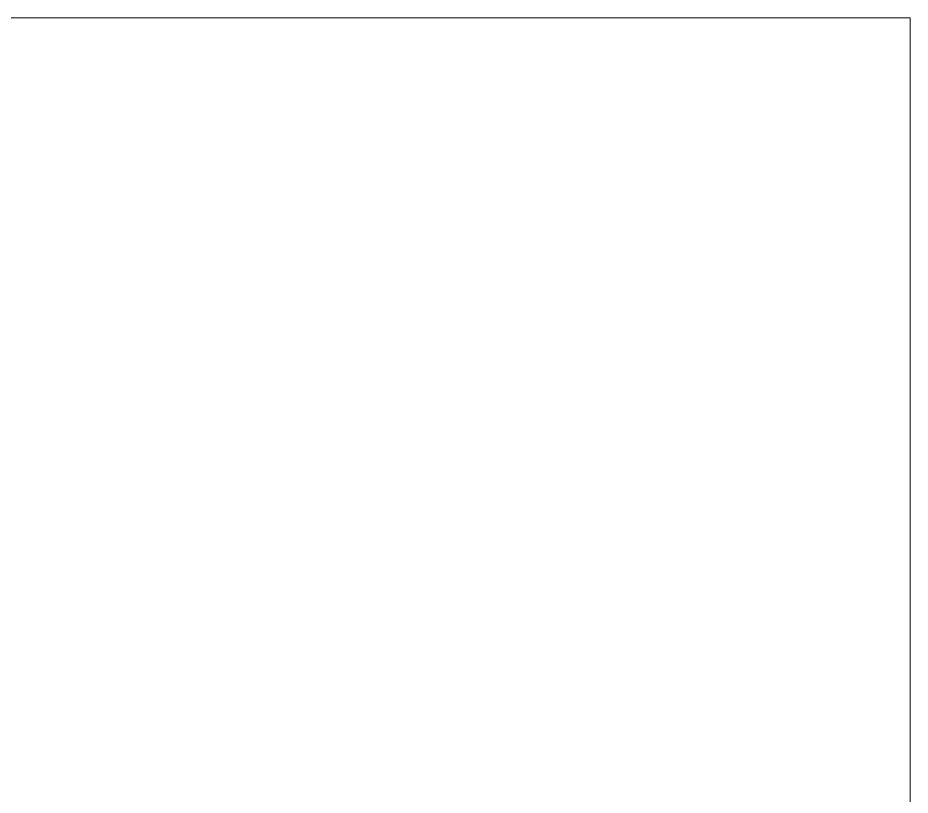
# Model space of a CAD drawing. Header units: inches. Extents: x -827 to 154, y -802 to 207.
# Drawn here: x -118.4186 to -118.0206, y -126.3854 to -126.0389 of the extents above; entities that cross this region are included whole.
import ezdxf

# ---------------------------------------------------------------- set-up
doc = ezdxf.new("R2010")
doc.units = ezdxf.units.IN
doc.header["$MEASUREMENT"] = 0
doc.layers.add('Layer0', color=7, linetype='Continuous', lineweight=9)
doc.layers.add('Shop_Sabre_RC-8_CNC_Router_skp', color=8, linetype='Continuous', lineweight=9)

# ---------------------------------------------------------------- blocks, each defined once
blk = doc.blocks.new('Shop_Sabre_RC-8_CNC_Router_skp_31-402770-Level 1')
at = {"layer": 'Layer0'}
for p in [(0, 0.625), (0, 0.625), (4, 0), (4, 0)]:
    blk.add_line(p, (0, 0), dxfattribs=at)
blk = doc.blocks.new('Shop_Sabre_RC-8_CNC_Router_skp_39-402778-Level 1')
blk.add_blockref('Shop_Sabre_RC-8_CNC_Router_skp_31-402770-Level 1', (0, 0.3125))
blk = doc.blocks.new('Shop_Sabre_RC-8_CNC_Router_skp_27-402766-Level 1')
blk.add_blockref('Shop_Sabre_RC-8_CNC_Router_skp_39-402778-Level 1', (7.5, 1.28125))
blk = doc.blocks.new('Shop_Sabre_RC-8_CNC_Router_skp_1-402740-Level 1')
blk.add_blockref('Shop_Sabre_RC-8_CNC_Router_skp_27-402766-Level 1', (46.125, -8.21875))
blk = doc.blocks.new('Shop_Sabre_RC-8_CNC_Router_skp-402726-Level 1')
blk.add_blockref('Shop_Sabre_RC-8_CNC_Router_skp_1-402740-Level 1', (0, 0))

msp = doc.modelspace()

# ---------------------------------------------------------------- block references
at = {"layer": 'Shop_Sabre_RC-8_CNC_Router_skp', "color": 7, "rotation": 180}
msp.add_blockref('Shop_Sabre_RC-8_CNC_Router_skp-402726-Level 1', (-64.395614, -132.663924), dxfattribs=at)

doc.saveas('drawing.dxf')
